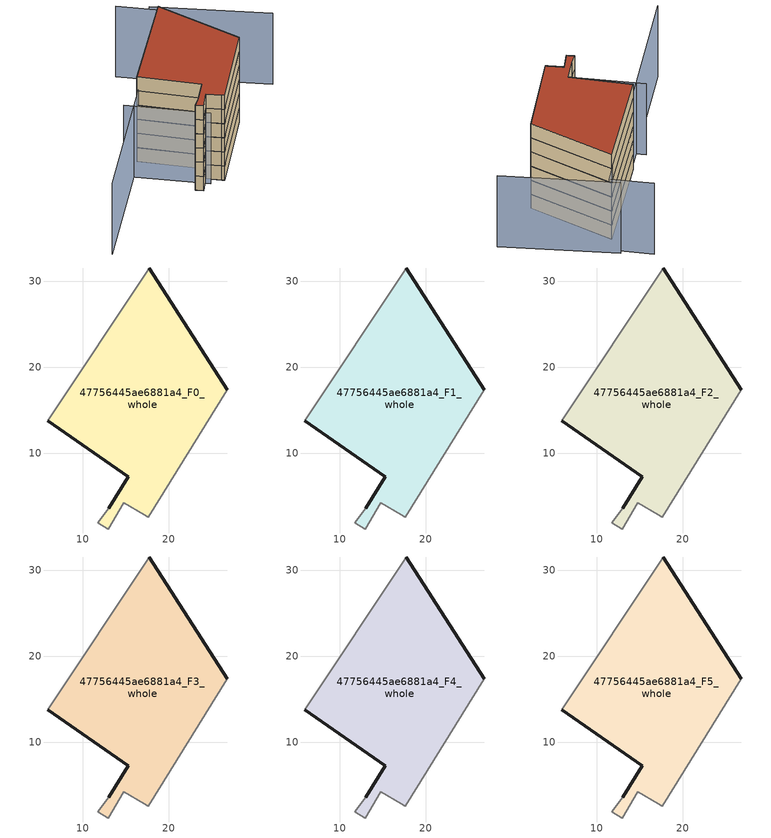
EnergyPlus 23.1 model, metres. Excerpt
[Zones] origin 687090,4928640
47756445ae6881a4_F0_whole
 floor ground (EU_floor_Construction): 17.61,2.58 26.8,17.41 17.7,31.53 5.89,13.76 15.28,7.25 12.97,3.58 11.7,1.93 12.95,1.2 14.73,4.24 17.14,2.83 z0
 wall outside (EU_wall_Construction): 17.7,31.53 26.8,17.41 / 12.97,3.58 15.28,7.25 5.89,13.76 z0:3
 wall adiabatic (EU_wall_Construction): 26.8,17.41 17.61,2.58 17.14,2.83 14.73,4.24 12.95,1.2 11.7,1.93 12.97,3.58 / 5.89,13.76 17.7,31.53 z0:3
47756445ae6881a4_F1_whole
 floor to 47756445ae6881a4_F0_whole (EU_floor_Construction): 17.61,2.58 26.79,17.41 17.7,31.53 5.88,13.76 15.27,7.25 12.97,3.58 11.7,1.93 12.95,1.2 14.73,4.24 17.13,2.83 z3
 wall outside (EU_wall_Construction): 17.7,31.53 26.8,17.41 / 12.97,3.58 15.28,7.25 5.89,13.76 z3:6
 wall adiabatic (EU_wall_Construction): 26.8,17.41 17.61,2.58 17.14,2.83 14.73,4.24 12.95,1.2 11.7,1.93 12.97,3.58 / 5.89,13.76 17.7,31.53 z3:6
47756445ae6881a4_F2_whole
 floor to 47756445ae6881a4_F1_whole (EU_floor_Construction): 17.61,2.58 26.79,17.41 17.7,31.53 5.88,13.76 15.27,7.25 12.97,3.58 11.7,1.93 12.95,1.2 14.73,4.24 17.13,2.83 z6
 wall outside (EU_wall_Construction): 17.7,31.53 26.8,17.41 / 12.97,3.58 15.28,7.25 5.89,13.76 z6:9
 wall adiabatic (EU_wall_Construction): 26.8,17.41 17.61,2.58 17.14,2.83 14.73,4.24 12.95,1.2 11.7,1.93 12.97,3.58 / 5.89,13.76 17.7,31.53 z6:9
47756445ae6881a4_F3_whole
 floor to 47756445ae6881a4_F2_whole (EU_floor_Construction): 17.61,2.58 26.79,17.41 17.7,31.53 5.88,13.76 15.27,7.25 12.97,3.58 11.7,1.93 12.95,1.2 14.73,4.24 17.13,2.83 z9
 wall outside (EU_wall_Construction): 17.7,31.53 26.8,17.41 / 12.97,3.58 15.28,7.25 5.89,13.76 z9:12
 wall adiabatic (EU_wall_Construction): 26.8,17.41 17.61,2.58 17.14,2.83 14.73,4.24 12.95,1.2 11.7,1.93 12.97,3.58 / 5.89,13.76 17.7,31.53 z9:12
47756445ae6881a4_F4_whole
 floor to 47756445ae6881a4_F3_whole (EU_floor_Construction): 17.61,2.58 26.79,17.41 17.7,31.53 5.88,13.76 15.27,7.25 12.97,3.58 11.7,1.93 12.95,1.2 14.73,4.24 17.13,2.83 z12
 wall outside (EU_wall_Construction): 17.7,31.53 26.8,17.41 / 12.97,3.58 15.28,7.25 5.89,13.76 z12:15
 wall adiabatic (EU_wall_Construction): 26.8,17.41 17.61,2.58 17.14,2.83 14.73,4.24 12.95,1.2 11.7,1.93 12.97,3.58 / 5.89,13.76 17.7,31.53 z12:15
47756445ae6881a4_F5_whole
 floor to 47756445ae6881a4_F4_whole (EU_floor_Construction): 17.61,2.58 26.79,17.41 17.7,31.53 5.88,13.76 15.27,7.25 12.97,3.58 11.7,1.93 12.95,1.2 14.73,4.24 17.13,2.83 z15
 wall outside (EU_wall_Construction): 17.7,31.53 26.8,17.41 / 12.97,3.58 15.28,7.25 5.89,13.76 z15:18
 wall adiabatic (EU_wall_Construction): 26.8,17.41 17.61,2.58 17.14,2.83 14.73,4.24 12.95,1.2 11.7,1.93 12.97,3.58 / 5.89,13.76 17.7,31.53 z15:18
 roof outside (EU_roof_Construction): 17.7,31.53 26.8,17.41 17.61,2.58 17.14,2.83 14.73,4.24 12.95,1.2 11.7,1.93 12.97,3.58 15.28,7.25 5.89,13.76 z18
shading: 2.08,10.73 14.9,2.63 / 12.71,38.41 19.36,34.09 / 19.36,34.09 -9.1,-9.7 / 36.72,25.46 17.97,35.92 z0:15
[Building]
EU S2 Campaign: North Axis=0; Terrain=City; Solar Distribution=FullExterior
[Site:Location]
Bologna: Latitude=44.5; Longitude=11.25; Time Zone=1; Elevation=37
[SizingPeriod:WeatherFileDays]
AnnualSizingPeriod: Begin Month=1; Begin Day of Month=1; End Month=12; End Day of Month=31; Day of Week for Start Day=Monday; Use Weather File Daylight Saving Period=No; Use Weather File Rain and Snow Indicators=No
[MATERIAL]
EU_InternalMass_Material: Roughness=MediumRough; Thickness=0.1; Conductivity=1; Density=1800; Specific Heat=900; Thermal Absorptance=0.9; Solar Absorptance=0.7; Visible Absorptance=0.7
[MATERIAL:NOMASS] Roughness=MediumRough; Thermal Absorptance=0.9; Solar Absorptance=0.7; Visible Absorptance=0.7
Name | Thermal Resistance
EU_wall_NoMass | 0.905828
EU_roof_NoMass | 0.37593
EU_floor_NoMass | 0.67114
[CONSTRUCTION]
EU_wall_Construction: EU_wall_NoMass
EU_roof_Construction: EU_roof_NoMass
EU_floor_Construction: EU_floor_NoMass
EU_InternalMass_Construction: EU_InternalMass_Material
[ZONE] Type=1; Multiplier=1; Ceiling Height=autocalculate; Volume=897.494; Floor Area=autocalculate; Part of Total Floor Area=Yes
47756445ae6881a4_F0_whole; 47756445ae6881a4_F1_whole; 47756445ae6881a4_F2_whole; 47756445ae6881a4_F3_whole; 47756445ae6881a4_F4_whole; 47756445ae6881a4_F5_whole
[INTERNALMASS] Construction=EU_InternalMass_Construction; Surface Area=299.165
Name | Zone or ZoneList
47756445ae6881a4_F0_whole_EU_InternalMass | 47756445ae6881a4_F0_whole
47756445ae6881a4_F1_whole_EU_InternalMass | 47756445ae6881a4_F1_whole
47756445ae6881a4_F2_whole_EU_InternalMass | 47756445ae6881a4_F2_whole
47756445ae6881a4_F3_whole_EU_InternalMass | 47756445ae6881a4_F3_whole
47756445ae6881a4_F4_whole_EU_InternalMass | 47756445ae6881a4_F4_whole
47756445ae6881a4_F5_whole_EU_InternalMass | 47756445ae6881a4_F5_whole
[OTHEREQUIPMENT] Fuel Type=Electricity; Design Level Calculation Method=Watts/Area; Power per Zone Floor Area=1; Fraction Latent=0; Fraction Radiant=0; Fraction Lost=0; Carbon Dioxide Generation Rate=0; EndUse Subcategory=EU_Step8_InternalGains
Name | Zone or ZoneList or Space or SpaceList | Schedule
EU_Step8_InternalGain_47756445ae6881a4_F0_whole_f000 | 47756445ae6881a4_F0_whole | EU_Step8_GainSchedule_47756445ae6881a4_F0_whole_f000
EU_Step8_InternalGain_47756445ae6881a4_F1_whole_f000 | 47756445ae6881a4_F1_whole | EU_Step8_GainSchedule_47756445ae6881a4_F1_whole_f000
EU_Step8_InternalGain_47756445ae6881a4_F2_whole_f000 | 47756445ae6881a4_F2_whole | EU_Step8_GainSchedule_47756445ae6881a4_F2_whole_f000
EU_Step8_InternalGain_47756445ae6881a4_F3_whole_f000 | 47756445ae6881a4_F3_whole | EU_Step8_GainSchedule_47756445ae6881a4_F3_whole_f000
EU_Step8_InternalGain_47756445ae6881a4_F4_whole_f000 | 47756445ae6881a4_F4_whole | EU_Step8_GainSchedule_47756445ae6881a4_F4_whole_f000
EU_Step8_InternalGain_47756445ae6881a4_F5_whole_f000 | 47756445ae6881a4_F5_whole | EU_Step8_GainSchedule_47756445ae6881a4_F5_whole_f000
[ZONEVENTILATION:DESIGNFLOWRATE] Schedule=EU_AlwaysOn; Design Flow Rate Calculation Method=AirChanges/Hour; Air Changes per Hour=0.73129; Ventilation Type=Natural; Fan Pressure Rise=0; Fan Total Efficiency=1; Constant Term Coefficient=1; Temperature Term Coefficient=0; Velocity Term Coefficient=0; Velocity Squared Term Coefficient=0; Minimum Indoor Temperature=-100; Maximum Indoor Temperature=100; Delta Temperature=-100; Minimum Outdoor Temperature=-100; Maximum Outdoor Temperature=100; Maximum Wind Speed=40
Name | Zone or ZoneList or Space or SpaceList
EU_ConstantAir_47756445ae6881a4_F0_whole | 47756445ae6881a4_F0_whole
EU_ConstantAir_47756445ae6881a4_F1_whole | 47756445ae6881a4_F1_whole
EU_ConstantAir_47756445ae6881a4_F2_whole | 47756445ae6881a4_F2_whole
EU_ConstantAir_47756445ae6881a4_F3_whole | 47756445ae6881a4_F3_whole
EU_ConstantAir_47756445ae6881a4_F4_whole | 47756445ae6881a4_F4_whole
EU_ConstantAir_47756445ae6881a4_F5_whole | 47756445ae6881a4_F5_whole
[HVACTEMPLATE:THERMOSTAT] Constant Heating Setpoint=20; Constant Cooling Setpoint=50
EU_HeatOnly_47756445ae6881a4_F0_whole; EU_HeatOnly_47756445ae6881a4_F1_whole; EU_HeatOnly_47756445ae6881a4_F2_whole; EU_HeatOnly_47756445ae6881a4_F3_whole; EU_HeatOnly_47756445ae6881a4_F4_whole; EU_HeatOnly_47756445ae6881a4_F5_whole
[HVACTEMPLATE:ZONE:IDEALLOADSAIRSYSTEM] System Availability Schedule=EU_AlwaysOn; Maximum Heating Supply Air Temperature=50; Minimum Cooling Supply Air Temperature=13; Maximum Heating Supply Air Humidity Ratio=0.0156; Minimum Cooling Supply Air Humidity Ratio=0.0077; Heating Limit=NoLimit; Cooling Limit=NoLimit; Heating Availability Schedule=EU_AlwaysOn; Cooling Availability Schedule=EU_CoolingOff; Dehumidification Control Type=ConstantSensibleHeatRatio; Cooling Sensible Heat Ratio=0.7; Dehumidification Setpoint=60; Humidification Control Type=None; Humidification Setpoint=30; Outdoor Air Method=None; Outdoor Air Flow Rate per Person=0.00944; Outdoor Air Flow Rate per Zone Floor Area=0; Outdoor Air Flow Rate per Zone=0; Demand Controlled Ventilation Type=None; Outdoor Air Economizer Type=NoEconomizer; Heat Recovery Type=None; Sensible Heat Recovery Effectiveness=0.7; Latent Heat Recovery Effectiveness=0.65
Name | Template Thermostat
47756445ae6881a4_F0_whole | EU_HeatOnly_47756445ae6881a4_F0_whole
47756445ae6881a4_F1_whole | EU_HeatOnly_47756445ae6881a4_F1_whole
47756445ae6881a4_F2_whole | EU_HeatOnly_47756445ae6881a4_F2_whole
47756445ae6881a4_F3_whole | EU_HeatOnly_47756445ae6881a4_F3_whole
47756445ae6881a4_F4_whole | EU_HeatOnly_47756445ae6881a4_F4_whole
47756445ae6881a4_F5_whole | EU_HeatOnly_47756445ae6881a4_F5_whole
[SIZING:ZONE] Zone Cooling Design Supply Air Temperature Input Method=SupplyAirTemperature; Zone Cooling Design Supply Air Temperature=13; Zone Heating Design Supply Air Temperature Input Method=SupplyAirTemperature; Zone Heating Design Supply Air Temperature=50; Zone Cooling Design Supply Air Humidity Ratio=0.008; Zone Heating Design Supply Air Humidity Ratio=0.008; Cooling Design Air Flow Method=DesignDay; Cooling Design Air Flow Rate=0; Cooling Minimum Air Flow per Zone Floor Area=0.000762; Cooling Minimum Air Flow=0; Cooling Minimum Air Flow Fraction=0.2; Heating Design Air Flow Method=DesignDay; Heating Design Air Flow Rate=0; Heating Maximum Air Flow per Zone Floor Area=0.002032; Heating Maximum Air Flow=0.141576; Heating Maximum Air Flow Fraction=0.3; Account for Dedicated Outdoor Air System=No; Dedicated Outdoor Air System Control Strategy=NeutralSupplyAir; Dedicated Outdoor Air Low Setpoint Temperature for Design=autosize; Dedicated Outdoor Air High Setpoint Temperature for Design=autosize; Zone Load Sizing Method=Sensible Load Only No Latent Load; Zone Latent Cooling Design Supply Air Humidity Ratio Input Method=HumidityRatioDifference; Zone Cooling Design Supply Air Humidity Ratio Difference=0.005; Zone Latent Heating Design Supply Air Humidity Ratio Input Method=HumidityRatioDifference; Zone Humidification Design Supply Air Humidity Ratio Difference=0.005
47756445ae6881a4_F0_whole; 47756445ae6881a4_F1_whole; 47756445ae6881a4_F2_whole; 47756445ae6881a4_F3_whole; 47756445ae6881a4_F4_whole; 47756445ae6881a4_F5_whole
[SCHEDULE:CONSTANT]
Name | Hourly Value
EU_AlwaysOn | 1
EU_CoolingOff | 0
[SCHEDULE:FILE] Column Number=1; Rows to Skip at Top=0; Number of Hours of Data=8760; Column Separator=Comma; Interpolate to Timestep=No; Minutes per Item=60; Adjust Schedule for Daylight Savings=Yes
Name | File
EU_Step8_GainSchedule_47756445ae6881a4_F0_whole_f000 | ../../schedules/47756445ae6881a4/47756445ae6881a4_F0_whole_f000_gain.csv
EU_Step8_GainSchedule_47756445ae6881a4_F1_whole_f000 | ../../schedules/47756445ae6881a4/47756445ae6881a4_F1_whole_f000_gain.csv
EU_Step8_GainSchedule_47756445ae6881a4_F2_whole_f000 | ../../schedules/47756445ae6881a4/47756445ae6881a4_F2_whole_f000_gain.csv
EU_Step8_GainSchedule_47756445ae6881a4_F3_whole_f000 | ../../schedules/47756445ae6881a4/47756445ae6881a4_F3_whole_f000_gain.csv
EU_Step8_GainSchedule_47756445ae6881a4_F4_whole_f000 | ../../schedules/47756445ae6881a4/47756445ae6881a4_F4_whole_f000_gain.csv
EU_Step8_GainSchedule_47756445ae6881a4_F5_whole_f000 | ../../schedules/47756445ae6881a4/47756445ae6881a4_F5_whole_f000_gain.csv
